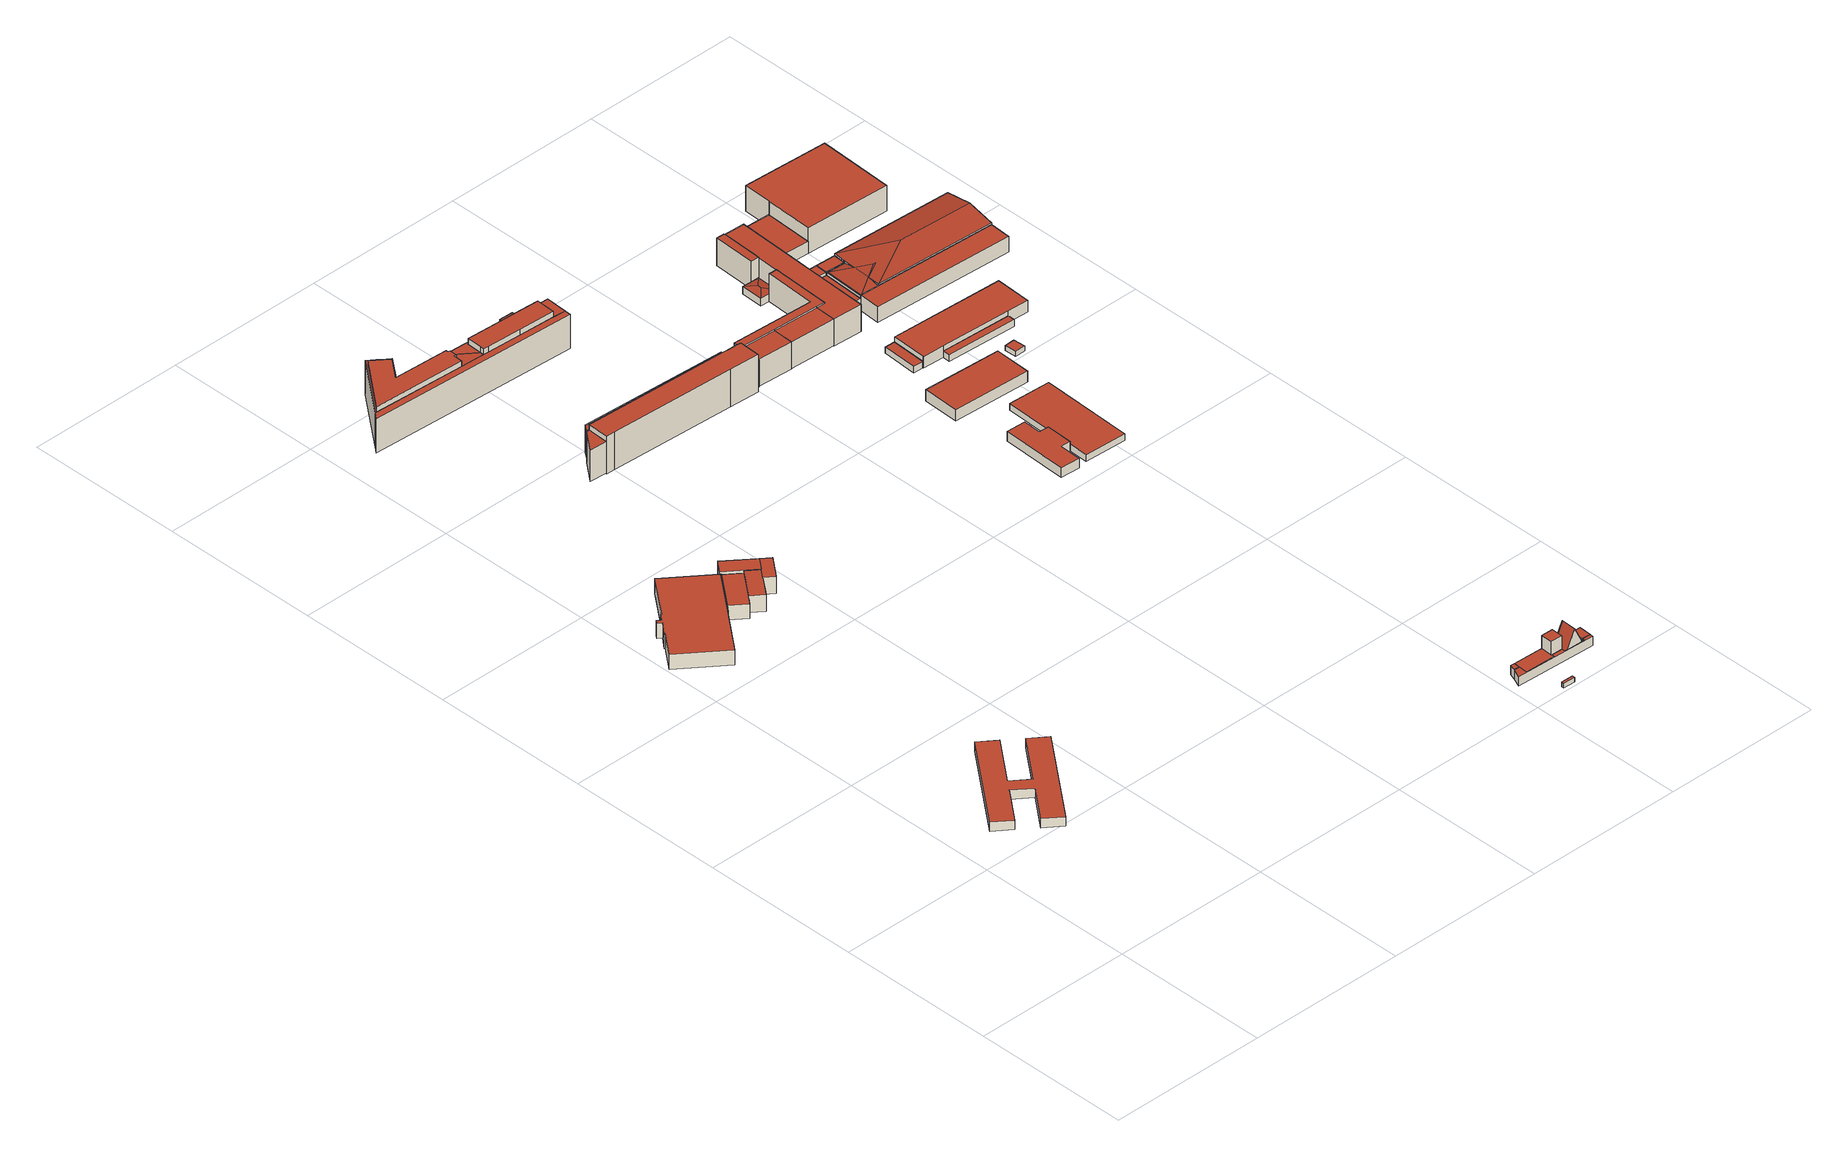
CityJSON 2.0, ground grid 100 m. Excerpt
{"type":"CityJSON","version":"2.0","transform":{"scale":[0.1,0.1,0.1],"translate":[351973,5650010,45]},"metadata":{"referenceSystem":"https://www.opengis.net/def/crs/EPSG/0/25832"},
"CityObjects":{
"building1":{"type":"Building","attributes":{"Geometrietyp2DReferenz":"3000","Gemeindeschluessel":"05315000","function":"31001_2020","roofType":"9999","measuredHeight":6,"storeysAboveGround":5},"address":[{"country":"Germany","locality":"Köln","thoroughfareNumber":"3","thoroughfareName":"Butzweilerhofallee"}],"geometry":[{"type":"Solid","lod":"2","boundaries":[[[[0,1,2,3,4,5,6,7,8,9,10,11]],[[9,12,13,10]],[[8,14,12,9]],[[7,15,14,8]],[[6,16,15,7]],[[5,17,16,6]],[[4,18,17,5]],[[3,19,18,4]],[[2,20,19,3]],[[1,21,20,2]],[[0,22,21,1]],[[11,23,22,0]],[[10,13,23,11]],[[12,14,15,16,17,18,19,20,21,22,23,13]]]],"semantics":{"surfaces":[{"type":"RoofSurface"},{"type":"WallSurface"},{"type":"GroundSurface"}],"values":[[0,1,1,1,1,1,1,1,1,1,1,1,1,2]]}}]},
"building2":{"type":"Building","attributes":{"Gemeindeschluessel":"05315000","Geometrietyp2DReferenz":"3000","function":"31001_2143"},"address":[{"country":"Germany","locality":"Köln","thoroughfareNumber":"8","thoroughfareName":"Adolf-Grimme-Allee"}],"children":["building2-1","building2-2","building2-3","building2-4","building2-5","building2-6"]},
"building2-1":{"type":"BuildingPart","attributes":{"roofType":"1000","measuredHeight":9.67,"storeysAboveGround":1},"parents":["building2"],"geometry":[{"type":"Solid","lod":"2","boundaries":[[[[24,25,26,27]],[[28,29,25,24]],[[30,31,29,28]],[[32,33,31,30]],[[34,35,33,32]],[[36,37,35,34]],[[38,39,37,36]],[[40,41,39,38]],[[42,43,41,40]],[[44,45,43,42]],[[46,47,45,44]],[[27,26,48,49]],[[50,46,44,42,40,38,36,34,32,30,28,24,27,49]],[[25,29,31,33,35,37,39,41,43,45,47,51,48,26]],[[46,50,51,47]],[[49,48,51,50]]]],"semantics":{"surfaces":[{"type":"WallSurface"},{"type":"RoofSurface"},{"type":"GroundSurface"},{"type":"ClosureSurface"}],"values":[[0,0,0,0,0,0,0,0,0,0,0,0,1,2,3,3]]}}]},
"building2-2":{"type":"BuildingPart","attributes":{"roofType":"1000","measuredHeight":9.67,"storeysAboveGround":1},"parents":["building2"],"geometry":[{"type":"MultiSurface","lod":"2","boundaries":[[[49,48,52,53]],[[54,55,51,50]],[[53,52,56,57]],[[54,50,49,53,57]],[[48,51,55,56,52]],[[50,51,48,49]],[[54,57,58,59]],[[56,55,59,58]]],"semantics":{"surfaces":[{"type":"WallSurface"},{"type":"RoofSurface"},{"type":"GroundSurface"},{"type":"ClosureSurface"}],"values":[0,0,0,1,2,3,0,3]}}]},
"building2-3":{"type":"BuildingPart","attributes":{"roofType":"1000","measuredHeight":10.91,"storeysAboveGround":1},"parents":["building2"],"geometry":[{"type":"MultiSurface","lod":"2","boundaries":[[[60,61,47,62]],[[63,64,61,60]],[[63,60,62,65]],[[61,64,66,47]],[[63,65,67,68]],[[68,67,66,64]],[[65,62,46,50,54,59,69,70,67]],[[47,51,50,46]],[[51,55,54,50]],[[55,71,69,59]],[[67,70,69,71,66]]],"semantics":{"surfaces":[{"type":"WallSurface"},{"type":"RoofSurface"},{"type":"GroundSurface"},{"type":"ClosureSurface"}],"values":[0,0,1,2,0,3,0,3,3,3,3]}}]},
"building2-4":{"type":"BuildingPart","attributes":{"roofType":"1000","measuredHeight":10.89,"storeysAboveGround":1},"parents":["building2"],"geometry":[{"type":"MultiSurface","lod":"2","boundaries":[[[72,73,64,68]],[[74,75,73,72]],[[76,77,75,74]],[[72,68,76,74]],[[64,73,75,77]],[[67,68,64,66]],[[76,67,66,77]]],"semantics":{"surfaces":[{"type":"WallSurface"},{"type":"RoofSurface"},{"type":"GroundSurface"},{"type":"ClosureSurface"}],"values":[0,0,0,1,2,3,3]}}]},
"building2-5":{"type":"BuildingPart","attributes":{"roofType":"1000","measuredHeight":9.31,"storeysAboveGround":1},"parents":["building2"],"geometry":[{"type":"Solid","lod":"2","boundaries":[[[[58,56,78,79]],[[79,78,80,81]],[[69,59,58,79,81]],[[56,55,71,80,78]],[[58,59,55,56]],[[59,69,71,55]],[[69,81,80,71]]]],"semantics":{"surfaces":[{"type":"WallSurface"},{"type":"RoofSurface"},{"type":"GroundSurface"},{"type":"ClosureSurface"}],"values":[[0,0,1,2,3,3,3]]}}]},
"building2-6":{"type":"BuildingPart","attributes":{"roofType":"1000","measuredHeight":10.89,"storeysAboveGround":1},"parents":["building2"],"geometry":[{"type":"MultiSurface","lod":"2","boundaries":[[[82,80,83,84]],[[84,83,77,76]],[[67,70,82,84,76]],[[80,71,66,77,83]],[[82,70,69,81]],[[71,80,81,69]],[[66,71,69,70,67]],[[77,66,67,76]]],"semantics":{"surfaces":[{"type":"WallSurface"},{"type":"RoofSurface"},{"type":"GroundSurface"},{"type":"ClosureSurface"}],"values":[0,0,1,2,0,3,3,3]}}]},
"building3":{"type":"Building","attributes":{"Gemeindeschluessel":"05315000","Geometrietyp2DReferenz":"3000","function":"31001_2020"},"address":[{"country":"Germany","locality":"Köln","thoroughfareNumber":"6","thoroughfareName":"Am Coloneum"},{"country":"Germany","locality":"Köln","thoroughfareNumber":"4","thoroughfareName":"Am Coloneum"},{"country":"Germany","locality":"Köln","thoroughfareNumber":"2","thoroughfareName":"Am Coloneum"}],"children":["building3-1","building3-2","building3-3","building3-4","building3-5","building3-6","building3-7"]},
"building3-1":{"type":"BuildingPart","attributes":{"roofType":"1000","measuredHeight":22.1,"storeysAboveGround":6},"parents":["building3"],"geometry":[{"type":"Solid","lod":"2","boundaries":[[[[85,86,87,88]],[[89,90,86,85]],[[85,88,91,92,93,89]],[[94,95,87,86,90,96]],[[93,92,94,96]],[[92,91,95,94]],[[91,88,87,95]],[[89,93,96,90]]]],"semantics":{"surfaces":[{"type":"WallSurface"},{"type":"RoofSurface"},{"type":"GroundSurface"},{"type":"ClosureSurface"}],"values":[[0,0,1,2,3,3,3,3]]}}]},
"building3-2":{"type":"BuildingPart","attributes":{"roofType":"1000","measuredHeight":22.14,"storeysAboveGround":6},"address":[{"country":"Germany","locality":"Köln","thoroughfareNumber":"6","thoroughfareName":"Am Coloneum"}],"parents":["building3"],"geometry":[{"type":"MultiSurface","lod":"2","boundaries":[[[97,98,99,100]],[[101,102,98,97]],[[103,104,90,89]],[[105,106,104,103]],[[100,99,106,105]],[[103,89,107,108,109,101,97,100,105]],[[98,102,110,111,112,90,104,106,99]],[[109,110,102,101]],[[113,108,111,114]],[[115,116,117,118]],[[118,110,109,115]],[[114,117,116,113]],[[108,107,112,111]],[[90,96,93,89]],[[107,93,96,112]]],"semantics":{"surfaces":[{"type":"WallSurface"},{"type":"RoofSurface"},{"type":"GroundSurface"},{"type":"ClosureSurface"}],"values":[0,0,0,0,0,1,2,3,3,3,3,3,3,3,3]}}]},
"building3-3":{"type":"BuildingPart","attributes":{"roofType":"1000","measuredHeight":25.54,"storeysAboveGround":6},"address":[{"country":"Germany","locality":"Köln","thoroughfareNumber":"6","thoroughfareName":"Am Coloneum"}],"parents":["building3"],"geometry":[{"type":"MultiSurface","lod":"2","boundaries":[[[119,120,121,122,123,124,125,126,127]],[[112,111,114,128,129,130,95,94,96]],[[126,125,107,93]],[[93,107,112,96]],[[125,124,108,107]],[[111,112,107,108]],[[124,123,113,108]],[[108,113,114,111]],[[123,122,131,113]],[[128,114,113,131]],[[122,121,132,131]],[[129,128,131,132]],[[121,120,133,132]],[[130,129,132,133]],[[119,95,130,120]],[[119,127,92,91]],[[94,95,91,92]],[[127,126,93,92]],[[96,94,92,93]]],"semantics":{"surfaces":[{"type":"RoofSurface"},{"type":"GroundSurface"},{"type":"WallSurface"},{"type":"ClosureSurface"}],"values":[0,1,2,3,2,3,2,3,2,3,2,3,2,3,3,2,3,2,3]}}]},
"building3-4":{"type":"BuildingPart","attributes":{"roofType":"1000","measuredHeight":25.54,"storeysAboveGround":6},"parents":["building3"],"geometry":[{"type":"MultiSurface","lod":"2","boundaries":[[[134,87,135,136]],[[134,136,120,119]],[[135,87,95,130]],[[120,136,137,133]],[[135,130,133,137]],[[134,119,91,88]],[[95,87,88,91]],[[120,130,95,119]]],"semantics":{"surfaces":[{"type":"WallSurface"},{"type":"RoofSurface"},{"type":"GroundSurface"},{"type":"ClosureSurface"}],"values":[0,1,2,0,3,0,3,3]}}]},
"building3-5":{"type":"BuildingPart","attributes":{"roofType":"1000","measuredHeight":25.57,"storeysAboveGround":6},"address":[{"country":"Germany","locality":"Köln","thoroughfareNumber":"6","thoroughfareName":"Am Coloneum"}],"parents":["building3"],"geometry":[{"type":"Solid","lod":"2","boundaries":[[[[138,139,140,141,142,143,144,145,146,147]],[[148,149,150,151,152,153,154,155,117,118]],[[146,145,156,115]],[[148,118,115,156]],[[145,144,157,156]],[[149,148,156,157]],[[144,143,158,157]],[[150,149,157,158]],[[143,142,159,158]],[[151,150,158,159]],[[142,141,160,159]],[[152,151,159,160]],[[141,140,161,160]],[[153,152,160,161]],[[140,139,162,161]],[[154,153,161,162]],[[139,138,163,162]],[[155,154,162,163]],[[138,147,116,163]],[[117,155,163,116]],[[147,146,115,116]],[[116,115,118,117]]]],"semantics":{"surfaces":[{"type":"RoofSurface"},{"type":"GroundSurface"},{"type":"WallSurface"},{"type":"ClosureSurface"}],"values":[[0,1,2,3,2,3,2,3,2,3,2,3,2,3,2,3,2,3,2,3,2,3]]}}]},
"building3-6":{"type":"BuildingPart","attributes":{"roofType":"1000","measuredHeight":22.12,"storeysAboveGround":6},"address":[{"country":"Germany","locality":"Köln","thoroughfareNumber":"6","thoroughfareName":"Am Coloneum"}],"parents":["building3"],"geometry":[{"type":"Solid","lod":"2","boundaries":[[[[137,135,164,165]],[[132,133,137,165,131]],[[135,130,129,128,164]],[[137,133,130,135]],[[133,132,129,130]],[[132,131,128,129]],[[165,164,128,131]]]],"semantics":{"surfaces":[{"type":"WallSurface"},{"type":"RoofSurface"},{"type":"GroundSurface"},{"type":"ClosureSurface"}],"values":[[0,1,2,3,3,3,3]]}}]},
"building3-7":{"type":"BuildingPart","attributes":{"roofType":"1000","measuredHeight":22.17,"storeysAboveGround":6},"address":[{"country":"Germany","locality":"Köln","thoroughfareNumber":"6","thoroughfareName":"Am Coloneum"}],"parents":["building3"],"geometry":[{"type":"Solid","lod":"2","boundaries":[[[[109,110,118,115]],[[166,167,102,101]],[[168,169,167,166]],[[170,171,169,168]],[[172,173,171,170]],[[165,164,173,172]],[[131,165,172,170,168,166,101,109,115,156,157,158,159,160,161,162,163,116,113]],[[155,154,153,152,151,150,149,148,118,110,102,167,169,171,173,164,128,114,117]],[[116,163,155,117]],[[163,162,154,155]],[[162,161,153,154]],[[161,160,152,153]],[[160,159,151,152]],[[159,158,150,151]],[[158,157,149,150]],[[157,156,148,149]],[[156,115,118,148]],[[109,101,102,110]],[[165,131,128,164]],[[131,113,114,128]],[[113,116,117,114]]]],"semantics":{"surfaces":[{"type":"WallSurface"},{"type":"RoofSurface"},{"type":"GroundSurface"},{"type":"ClosureSurface"}],"values":[[0,0,0,0,0,0,1,2,3,3,3,3,3,3,3,3,3,3,3,3,3]]}}]},
"building4":{"type":"Building","attributes":{"Gemeindeschluessel":"05315000","Geometrietyp2DReferenz":"3000","function":"31001_2020"},"address":[{"country":"Germany","locality":"Köln","thoroughfareNumber":"3","thoroughfareName":"Am Coloneum"},{"country":"Germany","locality":"Köln","thoroughfareNumber":"5","thoroughfareName":"Am Coloneum"},{"country":"Germany","locality":"Köln","thoroughfareNumber":"7","thoroughfareName":"Am Coloneum"}],"children":["building4-1","building4-2","building4-3","building4-4"]},
"building4-1":{"type":"BuildingPart","attributes":{"roofType":"1000","measuredHeight":24.3,"storeysAboveGround":6},"parents":["building4"],"geometry":[{"type":"MultiSurface","lod":"2","boundaries":[[[174,175,176,177]],[[178,179,175,174]],[[180,181,182,183]],[[184,185,186,187]],[[188,189,185,184]],[[177,176,189,188]],[[184,187,180,183,190,191,178,174,177,188]],[[175,179,192,193,182,181,186,185,189,176]],[[194,195,192,179]],[[178,191,196,197]],[[195,194,197,196]],[[198,199,193,192]],[[191,190,200,201]],[[199,198,201,200]],[[199,202,182,193]],[[190,183,203,200]],[[202,199,200,203]],[[204,205,186,181]],[[180,187,206,207]],[[205,204,207,206]]],"semantics":{"surfaces":[{"type":"WallSurface"},{"type":"RoofSurface"},{"type":"GroundSurface"},{"type":"ClosureSurface"}],"values":[0,0,0,0,0,0,1,2,0,0,3,0,0,3,0,0,3,0,0,3]}}]},
"building4-2":{"type":"BuildingPart","attributes":{"roofType":"1000","measuredHeight":17.77,"storeysAboveGround":6},"address":[{"country":"Germany","locality":"Köln","thoroughfareNumber":"3","thoroughfareName":"Am Coloneum"}],"parents":["building4"],"geometry":[{"type":"MultiSurface","lod":"2","boundaries":[[[208,209,210,211]],[[212,213,209,208]],[[203,202,213,212]],[[211,210,214,215]],[[201,200,203,212,208,211,215]],[[209,213,202,199,198,214,210]],[[203,200,199,202]],[[200,201,198,199]],[[201,215,216,196]],[[214,198,196,216]]],"semantics":{"surfaces":[{"type":"WallSurface"},{"type":"RoofSurface"},{"type":"GroundSurface"},{"type":"ClosureSurface"}],"values":[0,0,0,0,1,2,3,3,0,3]}}]},
"building4-3":{"type":"BuildingPart","attributes":{"roofType":"1000","measuredHeight":9.02,"storeysAboveGround":6},"address":[{"country":"Germany","locality":"Köln","thoroughfareNumber":"3","thoroughfareName":"Am Coloneum"}],"parents":["building4"],"geometry":[{"type":"Solid","lod":"2","boundaries":[[[[217,218,219,220]],[[221,222,218,217]],[[223,224,222,221]],[[225,226,224,223]],[[227,228,226,225]],[[229,230,228,227]],[[231,232,230,229]],[[233,234,232,231]],[[235,236,234,233]],[[237,238,236,235]],[[206,205,238,237]],[[220,219,204,207]],[[206,237,235,233,231,229,227,225,223,221,217,220,207]],[[218,222,224,226,228,230,232,234,236,238,205,204,219]],[[206,207,204,205]]]],"semantics":{"surfaces":[{"type":"WallSurface"},{"type":"RoofSurface"},{"type":"GroundSurface"},{"type":"ClosureSurface"}],"values":[[0,0,0,0,0,0,0,0,0,0,0,0,1,2,3]]}}]},
"building4-4":{"type":"BuildingPart","attributes":{"roofType":"1000","measuredHeight":20.2,"storeysAboveGround":6},"address":[{"country":"Germany","locality":"Köln","thoroughfareNumber":"3","thoroughfareName":"Am Coloneum"}],"parents":["building4"],"geometry":[{"type":"MultiSurface","lod":"2","boundaries":[[[216,239,240,241]],[[242,243,194,197]],[[241,240,243,242]],[[197,196,216,241,242]],[[239,195,194,243,240]],[[214,198,195,239]],[[216,196,198,214]],[[196,197,194,195]]],"semantics":{"surfaces":[{"type":"WallSurface"},{"type":"RoofSurface"},{"type":"GroundSurface"},{"type":"ClosureSurface"}],"values":[0,0,0,1,2,0,3,3]}}]},
"building5":{"type":"Building","attributes":{"Geometrietyp2DReferenz":"3000","Gemeindeschluessel":"05315000","function":"31001_9998","roofType":"9999","measuredHeight":3,"storeysAboveGround":1},"address":[{"country":"Germany","locality":"Köln","thoroughfareNumber":"49","thoroughfareName":"Bertha-Sander-Str."}],"geometry":[{"type":"Solid","lod":"2","boundaries":[[[[244,245,246,247]],[[245,248,249,246]],[[244,250,248,245]],[[247,251,250,244]],[[246,249,251,247]],[[248,250,251,249]]]],"semantics":{"surfaces":[{"type":"RoofSurface"},{"type":"WallSurface"},{"type":"GroundSurface"}],"values":[[0,1,1,1,1,2]]}}]},
"building6":{"type":"Building","attributes":{"Gemeindeschluessel":"05315000","Geometrietyp2DReferenz":"3000","function":"31001_1010"},"address":[{"country":"Germany","locality":"Köln","thoroughfareNumber":"24","thoroughfareName":"Bertha-Sander-Str."},{"country":"Germany","locality":"Köln","thoroughfareNumber":"22","thoroughfareName":"Bertha-Sander-Str."}],"children":["building6-1","building6-2","building6-3","building6-4","building6-5","building6-6"]},
"building6-1":{"type":"BuildingPart","attributes":{"roofType":"3100","measuredHeight":16.73,"storeysAboveGround":6},"parents":["building6"],"geometry":[{"type":"MultiSurface","lod":"2","boundaries":[[[252,253,254,255]],[[255,256,252]],[[257,258,256,255]],[[252,256,258,259]],[[254,253,260,261]],[[262,255,254,263]],[[257,262,263,261]],[[252,264,265,253]],[[264,259,260,265]],[[259,257,261,260]],[[266,258,267]],[[259,266,267,257]]],"semantics":{"surfaces":[{"type":"WallSurface"},{"type":"RoofSurface"},{"type":"GroundSurface"},{"type":"ClosureSurface"}],"values":[0,0,1,1,2,3,3,3,3,3,0,3]}}]},
"building6-2":{"type":"BuildingPart","attributes":{"roofType":"9999","measuredHeight":6,"storeysAboveGround":6},"parents":["building6"],"geometry":[{"type":"MultiSurface","lod":"2","boundaries":[[[268,269,270,271]],[[269,272,253,270]],[[268,273,272,269]],[[271,270,252,264]],[[265,273,268,271]],[[264,252,253,265]],[[272,273,265,253]]],"semantics":{"surfaces":[{"type":"RoofSurface"},{"type":"WallSurface"},{"type":"GroundSurface"}],"values":[0,1,1,1,1,1,2]}}]},
"building6-3":{"type":"BuildingPart","attributes":{"roofType":"9999","measuredHeight":14.48,"storeysAboveGround":6},"parents":["building6"],"geometry":[{"type":"MultiSurface","lod":"2","boundaries":[[[274,275,276,277]],[[276,275,278,279]],[[275,274,280,278]],[[277,254,281,274]],[[277,276,262,255]],[[282,263,279,278]],[[278,280,281,282]],[[255,262,263,254]],[[282,281,254,263]]],"semantics":{"surfaces":[{"type":"RoofSurface"},{"type":"WallSurface"},{"type":"GroundSurface"}],"values":[0,1,1,1,1,1,1,1,2]}}]},
"building6-4":{"type":"BuildingPart","attributes":{"roofType":"9999","measuredHeight":6,"storeysAboveGround":6},"parents":["building6"],"geometry":[{"type":"MultiSurface","lod":"2","boundaries":[[[283,284,285,280]],[[280,281,286,283]],[[287,288,285,284]],[[286,289,290,283]],[[284,290,289,287]],[[280,278,282,281]],[[278,285,288,282]],[[287,286,281,288]]],"semantics":{"surfaces":[{"type":"RoofSurface"},{"type":"WallSurface"},{"type":"GroundSurface"}],"values":[0,1,1,1,1,1,1,2]}}]},
"building6-5":{"type":"BuildingPart","attributes":{"roofType":"9999","measuredHeight":6,"storeysAboveGround":6},"parents":["building6"],"geometry":[{"type":"Solid","lod":"2","boundaries":[[[[291,292,290,283]],[[291,293,294,292]],[[283,286,293,291]],[[294,289,290,292]],[[290,289,286,283]],[[294,293,286,289]]]],"semantics":{"surfaces":[{"type":"RoofSurface"},{"type":"WallSurface"},{"type":"GroundSurface"}],"values":[[0,1,1,1,1,2]]}}]},
"building6-6":{"type":"BuildingPart","attributes":{"roofType":"9999","measuredHeight":6,"storeysAboveGround":6},"address":[{"country":"Germany","locality":"Köln","thoroughfareNumber":"24","thoroughfareName":"Bertha-Sander-Str."}],"parents":["building6"],"geometry":[{"type":"MultiSurface","lod":"2","boundaries":[[[295,268,271,296,297,279,278,285,284,290,292,298]],[[279,297,257,262]],[[297,267,257]],[[266,296,259]],[[296,271,264,259]],[[295,299,273,268]],[[298,300,299,295]],[[292,294,300,298]],[[292,290,289,294]],[[290,284,287,289]],[[284,285,288,287]],[[285,278,282,288]],[[278,279,263,282]],[[262,257,261,263]],[[257,259,260,261]],[[267,266,259,257]],[[259,264,265,260]],[[271,268,273,265]],[[289,287,288,282,263,261,260,265,273,299,300,294]]],"semantics":{"surfaces":[{"type":"RoofSurface"},{"type":"WallSurface"},{"type":"GroundSurface"}],"values":[0,1,1,1,1,1,1,1,1,1,1,1,1,1,1,1,1,1,2]}}]},
"building7":{"type":"Building","attributes":{"Geometrietyp2DReferenz":"3000","Gemeindeschluessel":"05315000","function":"31001_2020","roofType":"9999","measuredHeight":6,"storeysAboveGround":2},"address":[{"country":"Germany","locality":"Köln","thoroughfareNumber":"24","thoroughfareName":"Anna-Lindh-Str."}],"geometry":[{"type":"Solid","lod":"2","boundaries":[[[[301,302,303,304,305,306,307,308]],[[306,309,310,307]],[[305,311,309,306]],[[304,312,311,305]],[[303,313,312,304]],[[302,314,313,303]],[[301,315,314,302]],[[308,316,315,301]],[[307,310,316,308]],[[309,311,312,313,314,315,316,310]]]],"semantics":{"surfaces":[{"type":"RoofSurface"},{"type":"WallSurface"},{"type":"GroundSurface"}],"values":[[0,1,1,1,1,1,1,1,1,2]]}}]},
"building8":{"type":"Building","attributes":{"Geometrietyp2DReferenz":"3000","Gemeindeschluessel":"05315000","function":"51009_1610","roofType":"1000","measuredHeight":18.02},"geometry":[{"type":"Solid","lod":"2","boundaries":[[[[317,318,319,320]],[[321,322,318,317]],[[323,324,322,321]],[[325,326,324,323]],[[327,328,326,325]],[[329,330,328,327]],[[331,332,330,329]],[[333,334,332,331]],[[335,336,334,333]],[[337,338,336,335]],[[320,319,338,337]],[[335,333,331,329,327,325,323,321,317,320,337]],[[318,322,324,326,328,330,332,334,336,338,319]]]],"semantics":{"surfaces":[{"type":"WallSurface"},{"type":"RoofSurface"},{"type":"GroundSurface"}],"values":[[0,0,0,0,0,0,0,0,0,0,0,1,2]]}}]},
"building9":{"type":"Building","attributes":{"Gemeindeschluessel":"05315000","Geometrietyp2DReferenz":"3000","function":"31001_2020"},"address":[{"country":"Germany","locality":"Köln","thoroughfareNumber":"1","thoroughfareName":"Am Coloneum"}],"children":["building9-1","building9-2","building9-3"]},
"building9-1":{"type":"BuildingPart","attributes":{"roofType":"1000","measuredHeight":17.43,"storeysAboveGround":5},"parents":["building9"],"geometry":[{"type":"MultiSurface","lod":"2","boundaries":[[[339,328,330,340]],[[341,326,328,339]],[[342,324,326,341]],[[343,344,324,342]],[[345,346,344,343]],[[347,348,346,345]],[[349,350,348,347]],[[351,352,350,349]],[[353,354,352,351]],[[355,356,354,353]],[[357,358,356,355]],[[359,360,358,357]],[[361,362,360,359]],[[363,364,362,361]],[[365,366,364,363]],[[367,368,366,365]],[[363,361,359,357,355,353,351,349,347,345,343,342,341,339,340,367,365]],[[330,328,326,324,344,346,348,350,352,354,356,358,360,362,364,366,368]],[[369,370,330,368]],[[367,340,371,372]],[[372,371,370,369]]],"semantics":{"surfaces":[{"type":"WallSurface"},{"type":"RoofSurface"},{"type":"GroundSurface"},{"type":"ClosureSurface"}],"values":[0,0,0,0,0,0,0,0,0,0,0,0,0,0,0,0,1,2,0,0,3]}}]},
"building9-2":{"type":"BuildingPart","attributes":{"roofType":"1000","measuredHeight":17.37,"storeysAboveGround":5},"address":[{"country":"Germany","locality":"Köln","thoroughfareNumber":"1","thoroughfareName":"Am Coloneum"}],"parents":["building9"],"geometry":[{"type":"Solid","lod":"2","boundaries":[[[[371,370,373,374]],[[375,376,369,372]],[[371,374,375,372]],[[373,370,369,376]],[[374,373,376,375]],[[371,372,369,370]]]],"semantics":{"surfaces":[{"type":"WallSurface"},{"type":"RoofSurface"},{"type":"GroundSurface"},{"type":"ClosureSurface"}],"values":[[0,0,1,2,3,3]]}}]},
"building9-3":{"type":"BuildingPart","attributes":{"roofType":"1000","measuredHeight":17.38,"storeysAboveGround":5},"address":[{"country":"Germany","locality":"Köln","thoroughfareNumber":"1","thoroughfareName":"Am Coloneum"}],"parents":["building9"],"geometry":[{"type":"MultiSurface","lod":"2","boundaries":[[[377,378,379,380]],[[381,382,378,377]],[[383,384,382,381]],[[385,338,384,383]],[[386,336,338,385]],[[387,334,336,386]],[[374,332,334,387]],[[380,379,388,375]],[[374,387,386,385,383,381,377,380,375]],[[378,382,384,338,336,334,332,388,379]],[[373,376,388,332]],[[374,375,376,373]]],"semantics":{"surfaces":[{"type":"WallSurface"},{"type":"RoofSurface"},{"type":"GroundSurface"},{"type":"ClosureSurface"}],"values":[0,0,0,0,0,0,0,0,1,2,0,3]}}]},
"building10":{"type":"Building","attributes":{"Geometrietyp2DReferenz":"3000","Gemeindeschluessel":"05315000","function":"31001_2143","roofType":"9999","measuredHeight":4.28,"storeysAboveGround":1},"address":[{"country":"Germany","locality":"Köln","thoroughfareNumber":"24","thoroughfareName":"Anna-Lindh-Str."}],"geometry":[{"type":"Solid","lod":"2","boundaries":[[[[389,390,391,392,393,394]],[[392,395,396,393]],[[391,397,395,392]],[[390,398,397,391]],[[389,399,398,390]],[[394,400,399,389]],[[393,396,400,394]],[[395,397,398,399,400,396]]]],"semantics":{"surfaces":[{"type":"RoofSurface"},{"type":"WallSurface"},{"type":"GroundSurface"}],"values":[[0,1,1,1,1,1,1,2]]}}]},
"building11":{"type":"Building","attributes":{"Geometrietyp2DReferenz":"3000","Gemeindeschluessel":"05315000","function":"31001_2143","roofType":"1000","measuredHeight":7.16,"storeysAboveGround":1},"address":[{"country":"Germany","locality":"Köln","thoroughfareNumber":"3008","thoroughfareName":"Butzweilerstr."}],"geometry":[{"type":"Solid","lod":"2","boundaries":[[[[401,402,403,404]],[[405,406,402,401]],[[407,408,406,405]],[[404,403,408,407]],[[405,401,404,407]],[[402,406,408,403]]]],"semantics":{"surfaces":[{"type":"WallSurface"},{"type":"RoofSurface"},{"type":"GroundSurface"}],"values":[[0,0,0,0,1,2]]}}]},
"building12":{"type":"Building","attributes":{"Geometrietyp2DReferenz":"3000","Gemeindeschluessel":"05315000","function":"31001_2100","roofType":"1000","measuredHeight":4.03,"storeysAboveGround":1},"address":[{"country":"Germany","locality":"Köln","thoroughfareNumber":"1","thoroughfareName":"Am Coloneum"}],"geometry":[{"type":"Solid","lod":"2","boundaries":[[[[409,410,411,412]],[[413,414,410,409]],[[415,416,414,413]],[[417,418,416,415]],[[419,420,418,417]],[[421,422,420,419]],[[423,424,422,421]],[[412,411,424,423]],[[421,419,417,415,413,409,412,423]],[[410,414,416,418,420,422,424,411]]]],"semantics":{"surfaces":[{"type":"WallSurface"},{"type":"RoofSurface"},{"type":"GroundSurface"}],"values":[[0,0,0,0,0,0,0,0,1,2]]}}]},
"building13":{"type":"Building","attributes":{"Geometrietyp2DReferenz":"3000","Gemeindeschluessel":"05315000","function":"51009_1610","roofType":"3200","measuredHeight":5.87},"geometry":[{"type":"Solid","lod":"2","boundaries":[[[[425,426,427,428]],[[429,430,426,425]],[[431,432,430,429]],[[433,434,432,431]],[[435,436,434,433]],[[428,427,436,435]],[[437,435,433,438]],[[433,431,429,438]],[[438,429,425,437]],[[425,428,435,437]],[[426,430,432,434,436,427]]]],"semantics":{"surfaces":[{"type":"WallSurface"},{"type":"RoofSurface"},{"type":"GroundSurface"}],"values":[[0,0,0,0,0,0,1,1,1,1,2]]}}]},
"building14":{"type":"Building","attributes":{"Geometrietyp2DReferenz":"3000","Gemeindeschluessel":"05315000","function":"51009_1610","roofType":"1000","measuredHeight":18.06},"geometry":[{"type":"Solid","lod":"2","boundaries":[[[[439,352,440,441]],[[442,350,352,439]],[[443,348,350,442]],[[444,346,348,443]],[[445,344,346,444]],[[446,447,344,445]],[[441,440,447,446]],[[445,444,443,442,439,441,446]],[[352,350,348,346,344,447,440]]]],"semantics":{"surfaces":[{"type":"WallSurface"},{"type":"RoofSurface"},{"type":"GroundSurface"}],"values":[[0,0,0,0,0,0,0,1,2]]}}]},
"building15":{"type":"Building","attributes":{"Geometrietyp2DReferenz":"3000","Gemeindeschluessel":"05315000","function":"31001_2020","roofType":"1000","measuredHeight":7.88,"storeysAboveGround":1},"address":[{"country":"Germany","locality":"Köln","thoroughfareNumber":"1","thoroughfareName":"Am Coloneum"}],"geometry":[{"type":"Solid","lod":"2","boundaries":[[[[448,449,450,451]],[[452,453,449,448]],[[454,455,453,452]],[[456,457,455,454]],[[451,450,457,456]],[[454,452,448,451,456]],[[449,453,455,457,450]]]],"semantics":{"surfaces":[{"type":"WallSurface"},{"type":"RoofSurface"},{"type":"GroundSurface"}],"values":[[0,0,0,0,0,1,2]]}}]},
"building16":{"type":"Building","attributes":{"Geometrietyp2DReferenz":"3000","Gemeindeschluessel":"05315000","function":"51009_1610","roofType":"1000","measuredHeight":9.77},"geometry":[{"type":"Solid","lod":"2","boundaries":[[[[458,459,460,461]],[[462,449,459,458]],[[463,450,449,462]],[[461,460,450,463]],[[462,458,461,463]],[[459,449,450,460]]]],"semantics":{"surfaces":[{"type":"WallSurface"},{"type":"RoofSurface"},{"type":"GroundSurface"}],"values":[[0,0,0,0,1,2]]}}]},
"building17":{"type":"Building","attributes":{"Geometrietyp2DReferenz":"3000","Gemeindeschluessel":"05315000","function":"31001_2000","roofType":"1000","measuredHeight":3.27,"storeysAboveGround":1},"address":[{"country":"Germany","locality":"Köln","thoroughfareNumber":"1","thoroughfareName":"Am Coloneum"}],"geometry":[{"type":"Solid","lod":"2","boundaries":[[[[464,465,466,467]],[[468,469,465,464]],[[470,471,469,468]],[[467,466,471,470]],[[468,464,467,470]],[[465,469,471,466]]]],"semantics":{"surfaces":[{"type":"WallSurface"},{"type":"RoofSurface"},{"type":"GroundSurface"}],"values":[[0,0,0,0,1,2]]}}]},
"building18":{"type":"Building","attributes":{"Gemeindeschluessel":"05315000","Geometrietyp2DReferenz":"3000","function":"31001_2143"},"address":[{"country":"Germany","locality":"Köln","thoroughfareNumber":"1a","thoroughfareName":"Butzweilerstr."}],"children":["building18-1","building18-2"]},
"building18-1":{"type":"BuildingPart","attributes":{"roofType":"1000","measuredHeight":7.38,"storeysAboveGround":1},"parents":["building18"],"geometry":[{"type":"MultiSurface","lod":"2","boundaries":[[[472,473,474,475]],[[476,418,473,472]],[[477,416,418,476]],[[478,479,416,477]],[[480,481,479,478]],[[482,483,481,480]],[[484,485,483,482]],[[480,478,477,476,472,475,484,482]],[[474,473,418,416,479,481,483,485]],[[484,475,486,487]],[[487,486,474,485]]],"semantics":{"surfaces":[{"type":"WallSurface"},{"type":"RoofSurface"},{"type":"GroundSurface"},{"type":"ClosureSurface"}],"values":[0,0,0,0,0,0,0,1,2,0,3]}}]},
"building18-2":{"type":"BuildingPart","attributes":{"roofType":"1000","measuredHeight":4.39,"storeysAboveGround":1},"address":[{"country":"Germany","locality":"Köln","thoroughfareNumber":"1a","thoroughfareName":"Butzweilerstr."}],"parents":["building18"],"geometry":[{"type":"Solid","lod":"2","boundaries":[[[[488,489,485,487]],[[490,491,489,488]],[[486,474,491,490]],[[488,487,486,490]],[[485,489,491,474]],[[486,487,485,474]]]],"semantics":{"surfaces":[{"type":"WallSurface"},{"type":"RoofSurface"},{"type":"GroundSurface"},{"type":"ClosureSurface"}],"values":[[0,0,0,1,2,3]]}}]},
"building19":{"type":"Building","attributes":{"Geometrietyp2DReferenz":"3000","Gemeindeschluessel":"05315000","function":"31001_2180","roofType":"1000","measuredHeight":9.78,"storeysAboveGround":1},"address":[{"country":"Germany","locality":"Köln","thoroughfareNumber":"1","thoroughfareName":"Am Coloneum"}],"geometry":[{"type":"Solid","lod":"2","boundaries":[[[[492,493,459,494]],[[495,496,493,492]],[[497,498,496,495]],[[499,453,498,497]],[[500,449,453,499]],[[494,459,449,500]],[[499,497,495,492,494,500]],[[493,496,498,453,449,459]]]],"semantics":{"surfaces":[{"type":"WallSurface"},{"type":"RoofSurface"},{"type":"GroundSurface"}],"values":[[0,0,0,0,0,0,1,2]]}}]},
"building20":{"type":"Building","attributes":{"Geometrietyp2DReferenz":"3000","Gemeindeschluessel":"05315000","function":"31001_2020","roofType":"1000","measuredHeight":7.87,"storeysAboveGround":1},"address":[{"country":"Germany","locality":"Köln","thoroughfareNumber":"1","thoroughfareName":"Am Coloneum"}],"geometry":[{"type":"Solid","lod":"2","boundaries":[[[[501,354,356,502]],[[503,504,354,501]],[[505,506,504,503]],[[507,508,506,505]],[[509,510,508,507]],[[511,512,510,509]],[[513,358,512,511]],[[502,356,358,513]],[[511,509,507,505,503,501,502,513]],[[354,504,506,508,510,512,358,356]]]],"semantics":{"surfaces":[{"type":"WallSurface"},{"type":"RoofSurface"},{"type":"GroundSurface"}],"values":[[0,0,0,0,0,0,0,0,1,2]]}}]},
"building21":{"type":"Building","attributes":{"Geometrietyp2DReferenz":"3000","Gemeindeschluessel":"05315000","function":"31001_2020","roofType":"1000","measuredHeight":9.99,"storeysAboveGround":3},"address":[{"country":"Germany","locality":"Köln","thoroughfareNumber":"1","thoroughfareName":"Am Coloneum"}],"geometry":[{"type":"Solid","lod":"2","boundaries":[[[[514,515,455,516]],[[517,518,515,514]],[[519,520,518,517]],[[516,455,520,519]],[[517,514,516,519]],[[515,518,520,455]]]],"semantics":{"surfaces":[{"type":"WallSurface"},{"type":"RoofSurface"},{"type":"GroundSurface"}],"values":[[0,0,0,0,1,2]]}}]},
"building22":{"type":"Building","attributes":{"Geometrietyp2DReferenz":"3000","Gemeindeschluessel":"05315000","function":"31001_2100","roofType":"5000","measuredHeight":12.05,"storeysAboveGround":1},"address":[{"country":"Germany","locality":"Köln","thoroughfareNumber":"1","thoroughfareName":"Am Coloneum"}],"geometry":[{"type":"Solid","lod":"2","boundaries":[[[[521,522,455,523]],[[524,453,522,521]],[[525,498,453,524]],[[526,496,498,525]],[[527,528,496,526]],[[529,530,528,527]],[[531,532,530,529]],[[533,515,532,531]],[[523,455,515,533]],[[529,527,526,525,524,521,534]],[[521,523,534]],[[523,533,531,529,534]],[[522,453,498,496,528,530,532,515,455]]]],"semantics":{"surfaces":[{"type":"WallSurface"},{"type":"RoofSurface"},{"type":"GroundSurface"}],"values":[[0,0,0,0,0,0,0,0,0,1,1,1,2]]}}]},
"building23":{"type":"Building","attributes":{"Gemeindeschluessel":"05315000","Geometrietyp2DReferenz":"3000","function":"51009_1610"},"children":["building23-1","building23-2"]},
"building23-1":{"type":"BuildingPart","attributes":{"roofType":"5000","measuredHeight":14.29},"parents":["building23"],"geometry":[{"type":"MultiSurface","lod":"2","boundaries":[[[535,536,515,537]],[[538,496,498,539]],[[540,493,496,538]],[[541,542,493,540]],[[543,528,542,541]],[[544,545,528,543]],[[546,532,545,544]],[[537,515,532,546]],[[544,543,541,540,547]],[[540,538,539,535,547]],[[535,537,546,544,547]],[[536,498,496,493,542,528,545,532,515]],[[535,539,548,549]],[[498,536,549,548]]],"semantics":{"surfaces":[{"type":"WallSurface"},{"type":"RoofSurface"},{"type":"GroundSurface"},{"type":"ClosureSurface"}],"values":[0,0,0,0,0,0,0,0,1,1,1,2,0,3]}}]},
"building23-2":{"type":"BuildingPart","attributes":{"roofType":"1000","measuredHeight":9.68},"parents":["building23"],"geometry":[{"type":"Solid","lod":"2","boundaries":[[[[550,455,536,549]],[[551,453,455,550]],[[548,498,453,551]],[[550,549,548,551]],[[536,455,453,498]],[[548,549,536,498]]]],"semantics":{"surfaces":[{"type":"WallSurface"},{"type":"RoofSurface"},{"type":"GroundSurface"},{"type":"ClosureSurface"}],"values":[[0,0,0,1,2,3]]}}]},
"building24":{"type":"Building","attributes":{"Geometrietyp2DReferenz":"3000","Gemeindeschluessel":"05315000","function":"31001_2100","roofType":"1000","measuredHeight":16.61,"storeysAboveGround":1},"address":[{"country":"Germany","locality":"Köln","thoroughfareNumber":"1","thoroughfareName":"Am Coloneum"}],"geometry":[{"type":"Solid","lod":"2","boundaries":[[[[552,553,554,555]],[[556,557,553,552]],[[558,559,557,556]],[[560,561,559,558]],[[562,563,561,560]],[[564,565,563,562]],[[555,554,565,564]],[[562,560,558,556,552,555,564]],[[553,557,559,561,563,565,554]]]],"semantics":{"surfaces":[{"type":"WallSurface"},{"type":"RoofSurface"},{"type":"GroundSurface"}],"values":[[0,0,0,0,0,0,0,1,2]]}}]}
},
"vertices":[
[318,1117,90],[478,1323,90],[584,1240,90],[425,1035,90],[527,955,90],[949,1498,90],[846,1578,90],[633,1302,90],[526,1385,90],[740,1660,90],[637,1740,90],[215,1197,90],[740,1660,30],[637,1740,30],[526,1385,30],[633,1302,30],[846,1578,30],[949,1498,30],[527,955,30],[425,1035,30],[584,1240,30],[478,1323,30],[318,1117,30],[215,1197,30],
[7,3355,111],[7,3355,14],[276,3146,14],[276,3146,111],[118,3499,111],[118,3499,14],[115,3501,111],[115,3501,14],[169,3570,111],[169,3570,14],[145,3589,111],[145,3589,14],[161,3610,111],[161,3610,14],[186,3592,111],[186,3592,14],[216,3631,111],[216,3631,14],[219,3629,111],[219,3629,14],[406,3869,111],[406,3869,14],[672,3662,111],[672,3662,14],[475,3403,14],[475,3403,111],[674,3661,111],[674,3661,14],
[478,3401,14],[478,3401,111],[678,3658,111],[678,3658,14],[516,3449,14],[516,3449,111],[516,3449,108],[678,3658,108],
[730,3736,124],[730,3736,14],[672,3662,124],[900,3603,124],[900,3603,14],[843,3530,124],[843,3530,14],[843,3530,123],[900,3603,123],[770,3586,108],[770,3586,123],[770,3586,14],
[955,3561,123],[955,3561,14],[855,3432,123],[855,3432,14],[800,3474,123],[800,3474,14],
[608,3376,14],[608,3376,108],[638,3414,14],[638,3414,108],
[638,3414,123],[710,3359,14],[710,3359,123],
[1541,5825,254],[1541,5825,33],[1298,5837,33],[1298,5837,254],[1534,5690,254],[1534,5690,33],[1297,5822,254],[1459,5814,254],[1454,5694,254],[1459,5814,33],[1297,5822,33],[1454,5694,33],
[500,6110,254],[500,6110,33],[223,5752,33],[223,5752,254],[501,6108,254],[501,6108,33],[1532,5650,254],[1532,5650,33],[193,5713,254],[193,5713,33],[1224,5705,254],[1007,5715,254],[225,5752,254],[225,5752,33],[1007,5715,33],[1224,5705,33],[973,5717,254],[973,5717,33],[235,5752,254],[820,5724,254],[820,5724,33],[235,5752,33],
[1297,5822,289],[1208,5826,289],[978,5837,289],[974,5741,289],[973,5717,289],[1007,5715,289],[1224,5705,289],[1454,5694,289],[1459,5814,289],[974,5741,33],[978,5837,33],[1208,5826,33],[974,5741,254],[978,5837,254],[1208,5826,254],
[1298,5837,289],[1209,5841,33],[1209,5841,289],[1209,5841,254],
[823,5782,289],[838,5781,289],[840,5828,289],[825,5829,289],[825,5844,289],[475,5861,289],[573,5987,289],[476,6062,289],[235,5752,289],[820,5724,289],[476,6062,33],[573,5987,33],[475,5861,33],[825,5844,33],[825,5829,33],[840,5828,33],[838,5781,33],[823,5782,33],[476,6062,254],[573,5987,254],[475,5861,254],[825,5844,254],[825,5829,254],[840,5828,254],[838,5781,254],[823,5782,254],
[822,5859,33],[822,5859,254],
[546,6074,254],[546,6074,33],[566,6058,254],[566,6058,33],[612,6022,254],[612,6022,33],[498,5875,254],[498,5875,33],
[1007,4781,244],[1007,4781,1],[1804,4744,1],[1804,4744,244],[950,4784,244],[950,4784,1],[1965,4872,244],[1965,4872,1],[1906,4875,1],[1906,4875,244],[2003,4870,244],[2003,4870,1],[1986,4871,1],[1986,4871,244],[1997,4735,244],[1997,4735,1],[1608,4888,244],[957,4918,244],[957,4918,1],[1608,4888,1],[950,4784,8],[957,4918,8],[957,4918,210],[950,4784,210],[957,4918,33],[1608,4888,33],[1608,4888,211],[957,4918,211],[1906,4875,33],[1906,4875,211],[1965,4872,34],[1986,4871,34],[1986,4871,124],[1965,4872,124],
[969,4960,211],[969,4960,33],[939,4920,33],[939,4920,211],[1908,4916,211],[1908,4916,33],[938,4919,33],[938,4919,211],[938,4919,210],
[1967,4877,124],[1967,4877,34],[1966,4875,34],[1966,4875,124],[1969,4879,124],[1969,4879,34],[1971,4881,124],[1971,4881,34],[1973,4882,124],[1973,4882,34],[1976,4882,124],[1976,4882,34],[1979,4882,124],[1979,4882,34],[1982,4881,124],[1982,4881,34],[1984,4879,124],[1984,4879,34],[1985,4877,124],[1985,4877,34],[1986,4874,124],[1986,4874,34],
[938,4919,8],[840,4793,8],[840,4793,210],[838,4789,210],[838,4789,8],
[3273,4,51],[3274,21,51],[3199,24,51],[3198,7,51],[3274,21,21],[3199,24,21],[3273,4,21],[3198,7,21],
[3510,263,40],[3510,263,20],[3372,269,20],[3372,269,40],[3441,266,188],[3368,174,40],[3437,171,188],[3506,168,40],[3506,168,20],[3368,174,20],[3369,196,40],[3369,196,20],[3506,186,40],[3506,186,20],[3487,169,80],[3387,173,80],
[3560,184,80],[3563,261,80],[3510,263,80],[3506,186,80],[3563,261,20],[3560,184,20],
[3299,272,165],[3296,199,165],[3369,196,165],[3372,269,165],[3296,199,80],[3369,196,80],[3299,272,80],[3299,272,20],[3296,199,20],
[3108,279,80],[3104,184,80],[3295,177,80],[3108,279,20],[3104,184,20],[3295,177,20],[3106,241,20],[3106,241,80],
[3083,280,80],[3069,243,80],[3083,280,20],[3069,243,20],
[3559,161,80],[3506,168,80],[3368,174,80],[3045,182,80],[3559,161,20],[3045,182,20],
[2706,3088,90],[2712,3227,90],[2773,3224,90],[2780,3392,90],[2719,3395,90],[2723,3508,90],[2600,3513,90],[2583,3094,90],[2723,3508,30],[2600,3513,30],[2719,3395,30],[2780,3392,30],[2773,3224,30],[2712,3227,30],[2706,3088,30],[2583,3094,30],
[2531,4898,213],[2531,4898,33],[2006,4923,33],[2006,4923,213],[2546,5218,213],[2546,5218,33],[2599,5215,213],[2599,5215,33],[2597,5184,213],[2597,5184,33],[2581,4843,213],[2581,4843,33],[2528,4845,213],[2528,4845,33],[2236,4859,213],[2236,4859,33],[2009,4870,213],[2009,4870,33],[2009,4874,213],[2009,4874,33],[2004,4874,213],[2004,4874,33],
[2581,4843,208],[2528,4845,208],[2597,5184,208],[2599,5215,208],[2605,5354,208],[2605,5354,33],[2607,5385,208],[2607,5385,33],[2618,5616,208],[2618,5616,33],[2614,5616,208],[2614,5616,33],[2614,5621,208],[2614,5621,33],[2745,5615,208],[2745,5615,33],[2751,5615,208],[2751,5615,33],[2740,5379,208],[2740,5379,33],[2730,5178,208],[2730,5178,33],[2727,5102,208],[2727,5102,33],[2714,4835,208],[2714,4835,33],[2708,4703,208],[2708,4703,33],[2522,4712,208],[2522,4712,33],[2522,4712,34],[2528,4845,34],[2528,4845,207],[2522,4712,207],
[2236,4859,34],[2236,4859,207],[2229,4726,207],[2229,4726,34],
[2002,4732,207],[2002,4732,33],[2003,4736,33],[2003,4736,207],[1997,4733,207],[1997,4733,33],[2004,4870,207],[2004,4870,33],[2004,4874,207],[2009,4874,207],[2009,4870,207],[2229,4726,33],
[3036,3088,74],[3060,3677,74],[2792,3688,74],[2780,3392,74],[2773,3224,74],[2768,3099,74],[2780,3392,31],[2773,3224,31],[2792,3688,31],[3060,3677,31],[3036,3088,31],[2768,3099,31],
[3033,4024,105],[3033,4024,33],[2535,4047,33],[2535,4047,105],[3022,3793,105],[3022,3793,33],[2524,3816,105],[2524,3816,33],
[2729,4481,73],[2729,4481,33],[2668,4483,33],[2668,4483,73],[2728,4479,73],[2728,4479,33],[2732,4479,73],[2732,4479,33],[2721,4258,73],[2721,4258,33],[2718,4258,73],[2718,4258,33],[2718,4257,73],[2718,4257,33],[2657,4260,73],[2657,4260,33],
[2488,5221,81],[2488,5221,32],[2546,5218,32],[2546,5218,81],[2494,5359,81],[2494,5359,32],[2552,5357,81],[2552,5357,32],[2605,5354,81],[2605,5354,32],[2599,5215,81],[2599,5215,32],[2546,5278,91],[2547,5297,91],
[2614,5621,213],[2565,5624,33],[2565,5624,213],[2614,5616,213],[2618,5616,213],[2607,5385,213],[2605,5354,213],[2552,5357,213],[2552,5357,33],
[2840,5097,112],[2840,5097,34],[2727,5102,34],[2727,5102,112],[2842,5097,112],[2842,5097,34],[2829,4830,112],[2829,4830,34],[2714,4835,112],[2714,4835,34],
[2844,5173,131],[2844,5173,34],[2730,5178,34],[2730,5178,131],[2840,5097,131],[2727,5102,131],
[3197,3993,66],[3197,3993,34],[3193,4069,34],[3193,4069,66],[3130,3990,66],[3130,3990,34],[3127,4066,66],[3127,4066,34],
[2721,4253,107],[2721,4253,33],[2856,4247,33],[2856,4247,107],[2721,4258,107],[2732,4479,107],[2732,4480,107],[2732,4480,33],[3451,4446,107],[3451,4446,33],[3441,4220,107],[3441,4220,33],[3306,4226,107],[3306,4226,33],[2856,4247,77],[3306,4226,77],
[3304,4180,77],[3304,4180,33],[2854,4201,77],[2854,4201,33],
[2969,5167,132],[2969,5167,34],[2844,5173,132],[2965,5093,132],[2965,5093,34],[2965,5091,132],[2965,5091,34],[2842,5097,132],[2840,5097,132],
[2745,5615,112],[2751,5615,112],[2749,5684,112],[2749,5684,33],[2988,5672,112],[2988,5672,33],[2987,5669,112],[2987,5669,33],[2989,5669,112],[2989,5669,33],[2975,5368,112],[2975,5368,33],[2740,5379,112],
[3733,4788,134],[3733,4788,34],[2829,4830,134],[3726,4654,134],[3726,4654,34],[2823,4696,134],[2823,4696,34],
[2842,5096,129],[2842,5096,34],[2829,4830,129],[2842,5097,129],[2965,5091,129],[2965,5093,129],[3747,5055,129],[3747,5055,34],[3741,4921,154],[3741,4921,34],[3734,4788,129],[3734,4788,34],[3733,4788,129],[3042,4954,154],
[2953,4824,145],[2953,4824,34],[3733,4788,145],[2965,5093,145],[2965,5091,145],[2969,5167,145],[3751,5130,145],[3751,5130,34],[3747,5055,159],[3742,4959,177],[3742,4959,34],[3734,4788,145],[3266,4981,177],[2965,5091,131],[2953,4824,131],
[2829,4830,131],[2842,5097,131],
[2987,5669,200],[2987,5669,34],[2989,5669,34],[2989,5669,200],[2988,5672,200],[2988,5672,34],[2996,5851,200],[2996,5851,34],[3539,5825,200],[3539,5825,34],[3517,5342,200],[3517,5342,34],[2975,5368,200],[2975,5368,34]
]}
